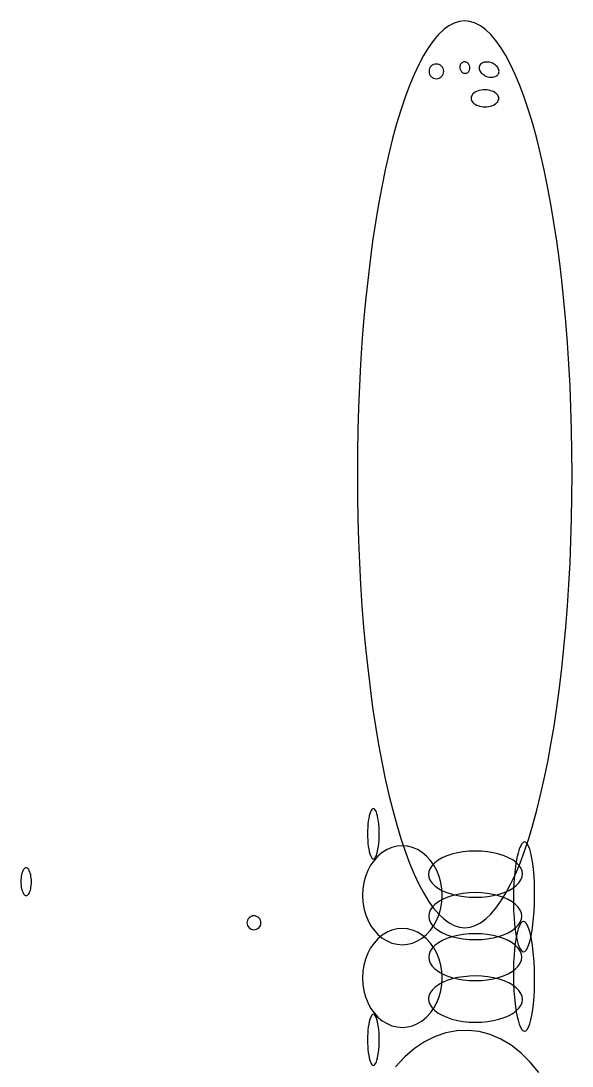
# Model space of a CAD drawing. Extents: x -292 to 292, y -205 to 211.
# Drawn here: x 16.5 to 79.5, y -40.9 to 78.7 of the extents above; entities that cross this region are included whole.
import ezdxf

# ---------------------------------------------------------------- set-up
doc = ezdxf.new("R2010")
doc.units = 0

msp = doc.modelspace()

# ---------------------------------------------------------------- linework, layer by layer
at = {"layer": 'CIRCLES'}
for p, q in [((63.19, 73.13), (63.17, 72.96)), ((63.23, 73.28), (63.19, 73.13)), ((63.31, 73.43), (63.23, 73.28)), ((63.42, 73.55), (63.31, 73.43)), ((63.54, 73.66), (63.42, 73.55)), ((63.69, 73.74), (63.54, 73.66)), ((63.84, 73.78), (63.69, 73.74)), ((64.01, 73.8), (63.84, 73.78)), ((64.17, 73.78), (64.01, 73.8)), ((64.33, 73.74), (64.17, 73.78)), ((64.47, 73.66), (64.33, 73.74)), ((64.6, 73.55), (64.47, 73.66)), ((64.7, 73.43), (64.6, 73.55)), ((64.78, 73.28), (64.7, 73.43)), ((64.83, 73.13), (64.78, 73.28)), ((64.85, 72.96), (64.83, 73.13)), ((63.17, 72.96), (63.19, 72.8)), ((63.19, 72.8), (63.23, 72.64)), ((63.23, 72.64), (63.31, 72.5)), ((63.31, 72.5), (63.42, 72.37)), ((63.42, 72.37), (63.54, 72.26)), ((63.54, 72.26), (63.69, 72.19)), ((63.69, 72.19), (63.84, 72.14)), ((63.84, 72.14), (64.01, 72.12)), ((64.01, 72.12), (64.17, 72.14)), ((64.17, 72.14), (64.33, 72.19)), ((64.33, 72.19), (64.47, 72.26)), ((64.47, 72.26), (64.6, 72.37)), ((64.6, 72.37), (64.7, 72.5)), ((64.7, 72.5), (64.78, 72.64)), ((64.78, 72.64), (64.83, 72.8)), ((64.83, 72.8), (64.85, 72.96)), ((42.59, -23.92), (42.49, -24.04)), ((42.71, -23.82), (42.59, -23.92)), ((42.84, -23.75), (42.71, -23.82)), ((42.99, -23.7), (42.84, -23.75)), ((43.15, -23.69), (42.99, -23.7)), ((43.3, -23.7), (43.15, -23.69)), ((43.45, -23.75), (43.3, -23.7)), ((43.59, -23.82), (43.45, -23.75)), ((43.71, -23.92), (43.59, -23.82)), ((43.81, -24.04), (43.71, -23.92)), ((42.37, -24.32), (42.35, -24.48)), ((42.35, -24.48), (42.37, -24.63)), ((42.41, -24.18), (42.37, -24.32)), ((42.37, -24.63), (42.41, -24.78)), ((42.49, -24.04), (42.41, -24.18)), ((42.41, -24.78), (42.49, -24.92)), ((42.49, -24.92), (42.59, -25.04)), ((42.59, -25.04), (42.71, -25.14)), ((43.59, -25.14), (43.71, -25.04)), ((43.71, -25.04), (43.81, -24.92)), ((43.88, -24.18), (43.81, -24.04)), ((43.81, -24.92), (43.88, -24.78)), ((43.93, -24.32), (43.88, -24.18)), ((43.88, -24.78), (43.93, -24.63)), ((43.94, -24.48), (43.93, -24.32)), ((43.93, -24.63), (43.94, -24.48)), ((42.71, -25.14), (42.84, -25.21)), ((42.84, -25.21), (42.99, -25.26)), ((42.99, -25.26), (43.15, -25.27)), ((43.15, -25.27), (43.3, -25.26)), ((43.3, -25.26), (43.45, -25.21)), ((43.45, -25.21), (43.59, -25.14))]:
    msp.add_line(p, q, dxfattribs=at)
at = {"layer": 'ELLIPSES'}
for p, q in [((65.44, 78.17), (64.85, 77.74)), ((65.44, 78.17), (64.85, 77.74)), ((66.04, 78.48), (65.44, 78.17)), ((66.04, 78.48), (65.44, 78.17)), ((66.64, 78.67), (66.04, 78.48)), ((66.64, 78.67), (66.04, 78.48)), ((67.24, 78.73), (66.64, 78.67)), ((67.24, 78.73), (66.64, 78.67)), ((67.84, 78.67), (67.24, 78.73)), ((67.84, 78.67), (67.24, 78.73)), ((68.44, 78.48), (67.84, 78.67)), ((68.44, 78.48), (67.84, 78.67)), ((69.04, 78.17), (68.44, 78.48)), ((69.04, 78.17), (68.44, 78.48)), ((69.64, 77.74), (69.04, 78.17)), ((69.64, 77.74), (69.04, 78.17)), ((64.26, 77.18), (63.68, 76.5)), ((64.26, 77.18), (63.68, 76.5)), ((64.85, 77.74), (64.26, 77.18)), ((64.85, 77.74), (64.26, 77.18)), ((70.22, 77.18), (69.64, 77.74)), ((70.22, 77.18), (69.64, 77.74)), ((70.8, 76.5), (70.22, 77.18)), ((70.8, 76.5), (70.22, 77.18)), ((63.11, 75.7), (62.54, 74.78)), ((63.11, 75.7), (62.54, 74.78)), ((63.68, 76.5), (63.11, 75.7)), ((63.68, 76.5), (63.11, 75.7)), ((71.38, 75.7), (70.8, 76.5)), ((71.38, 75.7), (70.8, 76.5)), ((71.94, 74.79), (71.38, 75.7)), ((71.94, 74.79), (71.38, 75.7)), ((62.54, 74.78), (61.99, 73.75)), ((62.54, 74.78), (61.99, 73.75)), ((72.49, 73.75), (71.94, 74.79)), ((72.49, 73.75), (71.94, 74.79)), ((61.99, 73.75), (61.46, 72.61)), ((61.99, 73.75), (61.46, 72.61)), ((66.71, 73.62), (66.69, 73.54)), ((66.69, 73.54), (66.69, 73.45)), ((66.69, 73.45), (66.69, 73.36)), ((66.69, 73.36), (66.7, 73.28)), ((66.7, 73.28), (66.72, 73.2)), ((66.74, 73.7), (66.71, 73.62)), ((66.72, 73.2), (66.75, 73.12)), ((66.77, 73.77), (66.74, 73.7)), ((66.75, 73.12), (66.79, 73.04)), ((66.82, 73.84), (66.77, 73.77)), ((66.79, 73.04), (66.84, 72.97)), ((66.87, 73.9), (66.82, 73.84)), ((66.84, 72.97), (66.89, 72.91)), ((66.93, 73.95), (66.87, 73.9)), ((66.99, 73.99), (66.93, 73.95)), ((67.06, 74.02), (66.99, 73.99)), ((67.13, 74.04), (67.06, 74.02)), ((67.21, 74.05), (67.13, 74.04)), ((67.28, 74.04), (67.21, 74.05)), ((67.36, 74.03), (67.28, 74.04)), ((67.43, 74.01), (67.36, 74.03)), ((67.5, 73.97), (67.43, 74.01)), ((67.57, 73.93), (67.5, 73.97)), ((67.63, 73.87), (67.57, 73.93)), ((67.68, 73.81), (67.63, 73.87)), ((67.73, 73.74), (67.68, 73.81)), ((67.7, 72.94), (67.75, 73.01)), ((67.77, 73.66), (67.73, 73.74)), ((67.75, 73.01), (67.78, 73.08)), ((67.8, 73.58), (67.77, 73.66)), ((67.78, 73.08), (67.81, 73.16)), ((67.82, 73.5), (67.8, 73.58)), ((67.81, 73.16), (67.83, 73.24)), ((67.83, 73.42), (67.82, 73.5)), ((67.83, 73.33), (67.83, 73.42)), ((67.83, 73.24), (67.83, 73.33)), ((68.91, 73.48), (68.9, 73.37)), ((68.9, 73.37), (68.91, 73.26)), ((68.94, 73.58), (68.91, 73.48)), ((68.91, 73.26), (68.94, 73.15)), ((68.99, 73.68), (68.94, 73.58)), ((68.94, 73.15), (68.99, 73.03)), ((69.06, 73.77), (68.99, 73.68)), ((68.99, 73.03), (69.05, 72.92)), ((69.14, 73.84), (69.06, 73.77)), ((69.24, 73.91), (69.14, 73.84)), ((69.35, 73.96), (69.24, 73.91)), ((69.47, 74), (69.35, 73.96)), ((69.61, 74.02), (69.47, 74)), ((69.75, 74.03), (69.61, 74.02)), ((69.89, 74.03), (69.75, 74.03)), ((70.04, 74.01), (69.89, 74.03)), ((70.19, 73.97), (70.04, 74.01)), ((70.33, 73.92), (70.19, 73.97)), ((70.47, 73.86), (70.33, 73.92)), ((70.61, 73.78), (70.47, 73.86)), ((70.73, 73.7), (70.61, 73.78)), ((70.84, 73.61), (70.73, 73.7)), ((70.94, 73.5), (70.84, 73.61)), ((71.02, 73.4), (70.94, 73.5)), ((71.08, 73.28), (71.02, 73.4)), ((71.13, 73.17), (71.08, 73.28)), ((71.16, 73.06), (71.13, 73.17)), ((71.17, 72.94), (71.16, 73.06)), ((73.03, 72.61), (72.49, 73.75)), ((73.03, 72.61), (72.49, 73.75)), ((61.46, 72.61), (60.93, 71.35)), ((61.46, 72.61), (60.93, 71.35)), ((66.89, 72.91), (66.96, 72.85)), ((66.96, 72.85), (67.02, 72.81)), ((67.02, 72.81), (67.09, 72.77)), ((67.09, 72.77), (67.16, 72.75)), ((67.16, 72.75), (67.24, 72.74)), ((67.24, 72.74), (67.31, 72.73)), ((67.31, 72.73), (67.39, 72.74)), ((67.39, 72.74), (67.46, 72.76)), ((67.46, 72.76), (67.53, 72.79)), ((67.53, 72.79), (67.59, 72.83)), ((67.59, 72.83), (67.65, 72.88)), ((67.65, 72.88), (67.7, 72.94)), ((69.05, 72.92), (69.14, 72.81)), ((69.14, 72.81), (69.23, 72.71)), ((69.23, 72.71), (69.34, 72.62)), ((69.34, 72.62), (69.47, 72.53)), ((69.47, 72.53), (69.6, 72.46)), ((69.6, 72.46), (69.74, 72.39)), ((69.74, 72.39), (69.88, 72.35)), ((69.88, 72.35), (70.03, 72.31)), ((70.03, 72.31), (70.18, 72.29)), ((70.18, 72.29), (70.33, 72.28)), ((70.33, 72.28), (70.47, 72.29)), ((70.47, 72.29), (70.6, 72.32)), ((70.6, 72.32), (70.72, 72.36)), ((70.72, 72.36), (70.83, 72.41)), ((70.83, 72.41), (70.93, 72.47)), ((70.93, 72.47), (71.02, 72.55)), ((71.02, 72.55), (71.08, 72.64)), ((71.08, 72.64), (71.13, 72.73)), ((71.13, 72.73), (71.16, 72.84)), ((71.16, 72.84), (71.17, 72.94)), ((73.55, 71.35), (73.03, 72.61)), ((73.55, 71.35), (73.03, 72.61)), ((60.93, 71.35), (60.42, 69.99)), ((60.93, 71.35), (60.42, 69.99)), ((68.59, 70.65), (68.44, 70.57)), ((68.77, 70.72), (68.59, 70.65)), ((68.95, 70.77), (68.77, 70.72)), ((69.15, 70.81), (68.95, 70.77)), ((69.35, 70.84), (69.15, 70.81)), ((69.56, 70.84), (69.35, 70.84)), ((69.77, 70.83), (69.56, 70.84)), ((69.97, 70.81), (69.77, 70.83)), ((70.17, 70.77), (69.97, 70.81)), ((70.35, 70.71), (70.17, 70.77)), ((70.53, 70.64), (70.35, 70.71)), ((70.68, 70.55), (70.53, 70.64)), ((74.06, 69.99), (73.55, 71.35)), ((74.06, 69.99), (73.55, 71.35)), ((60.42, 69.99), (59.93, 68.52)), ((60.42, 69.99), (59.93, 68.52)), ((67.98, 70.01), (67.97, 69.88)), ((67.97, 69.88), (67.98, 69.76)), ((68.02, 70.13), (67.98, 70.01)), ((67.98, 69.76), (68.02, 69.63)), ((68.09, 70.25), (68.02, 70.13)), ((68.02, 69.63), (68.08, 69.51)), ((68.08, 69.51), (68.18, 69.39)), ((68.18, 70.37), (68.09, 70.25)), ((68.3, 70.47), (68.18, 70.37)), ((68.18, 69.39), (68.29, 69.29)), ((68.44, 70.57), (68.3, 70.47)), ((70.82, 70.46), (70.68, 70.55)), ((70.81, 69.27), (70.93, 69.38)), ((70.93, 70.35), (70.82, 70.46)), ((71.02, 70.23), (70.93, 70.35)), ((70.93, 69.38), (71.02, 69.49)), ((71.09, 70.11), (71.02, 70.23)), ((71.02, 69.49), (71.09, 69.61)), ((71.13, 69.99), (71.09, 70.11)), ((71.09, 69.61), (71.13, 69.74)), ((71.14, 69.86), (71.13, 69.99)), ((71.13, 69.74), (71.14, 69.86)), ((74.55, 68.52), (74.06, 69.99)), ((74.55, 68.52), (74.06, 69.99)), ((59.93, 68.52), (59.46, 66.96)), ((59.93, 68.52), (59.46, 66.96)), ((68.29, 69.29), (68.43, 69.19)), ((68.43, 69.19), (68.58, 69.11)), ((68.58, 69.11), (68.75, 69.04)), ((68.75, 69.04), (68.94, 68.98)), ((68.94, 68.98), (69.14, 68.94)), ((69.14, 68.94), (69.34, 68.91)), ((69.34, 68.91), (69.55, 68.9)), ((69.55, 68.9), (69.76, 68.91)), ((69.76, 68.91), (69.96, 68.93)), ((69.96, 68.93), (70.16, 68.97)), ((70.16, 68.97), (70.34, 69.03)), ((70.34, 69.03), (70.52, 69.1)), ((70.52, 69.1), (70.67, 69.18)), ((70.67, 69.18), (70.81, 69.27)), ((75.03, 66.96), (74.55, 68.52)), ((75.03, 66.96), (74.55, 68.52)), ((59.46, 66.96), (59, 65.29)), ((59.46, 66.96), (59, 65.29)), ((75.49, 65.29), (75.03, 66.96)), ((75.49, 65.29), (75.03, 66.96)), ((59, 65.29), (58.56, 63.54)), ((59, 65.29), (58.56, 63.54)), ((75.92, 63.54), (75.49, 65.29)), ((75.92, 63.54), (75.49, 65.29)), ((58.56, 63.54), (58.15, 61.69)), ((58.56, 63.54), (58.15, 61.69)), ((76.34, 61.69), (75.92, 63.54)), ((76.34, 61.69), (75.92, 63.54)), ((58.15, 61.69), (57.76, 59.76)), ((58.15, 61.69), (57.76, 59.76)), ((76.73, 59.77), (76.34, 61.69)), ((76.73, 59.77), (76.34, 61.69)), ((57.76, 59.76), (57.38, 57.76)), ((57.76, 59.76), (57.38, 57.76)), ((77.1, 57.76), (76.73, 59.77)), ((77.1, 57.76), (76.73, 59.77)), ((57.38, 57.76), (57.04, 55.67)), ((57.38, 57.76), (57.04, 55.67)), ((77.45, 55.68), (77.1, 57.76)), ((77.45, 55.68), (77.1, 57.76)), ((57.04, 55.67), (56.72, 53.52)), ((57.04, 55.67), (56.72, 53.52)), ((77.77, 53.52), (77.45, 55.68)), ((77.77, 53.52), (77.45, 55.68)), ((56.72, 53.52), (56.42, 51.31)), ((56.72, 53.52), (56.42, 51.31)), ((78.07, 51.31), (77.77, 53.52)), ((78.07, 51.31), (77.77, 53.52)), ((56.42, 51.31), (56.15, 49.03)), ((56.42, 51.31), (56.15, 49.03)), ((78.34, 49.03), (78.07, 51.31)), ((78.34, 49.03), (78.07, 51.31)), ((56.15, 49.03), (55.91, 46.7)), ((56.15, 49.03), (55.91, 46.7)), ((78.59, 46.71), (78.34, 49.03)), ((78.59, 46.71), (78.34, 49.03)), ((55.91, 46.7), (55.69, 44.33)), ((55.91, 46.7), (55.69, 44.33)), ((78.8, 44.33), (78.59, 46.71)), ((78.8, 44.33), (78.59, 46.71)), ((55.69, 44.33), (55.5, 41.91)), ((55.69, 44.33), (55.5, 41.91)), ((78.99, 41.91), (78.8, 44.33)), ((78.99, 41.91), (78.8, 44.33)), ((55.5, 41.91), (55.34, 39.45)), ((55.5, 41.91), (55.34, 39.45)), ((79.15, 39.46), (78.99, 41.91)), ((79.15, 39.46), (78.99, 41.91)), ((55.34, 39.45), (55.21, 36.97)), ((55.34, 39.45), (55.21, 36.97)), ((79.29, 36.97), (79.15, 39.46)), ((79.29, 36.97), (79.15, 39.46)), ((55.21, 36.97), (55.11, 34.46)), ((55.21, 36.97), (55.11, 34.46)), ((79.39, 34.46), (79.29, 36.97)), ((79.39, 34.46), (79.29, 36.97)), ((55.11, 34.46), (55.03, 31.93)), ((55.11, 34.46), (55.03, 31.93)), ((79.46, 31.94), (79.39, 34.46)), ((79.46, 31.94), (79.39, 34.46)), ((55.03, 31.93), (54.99, 29.39)), ((55.03, 31.93), (54.99, 29.39)), ((79.51, 29.4), (79.46, 31.94)), ((79.51, 29.4), (79.46, 31.94)), ((54.99, 29.39), (54.97, 26.85)), ((54.99, 29.39), (54.97, 26.85)), ((79.52, 26.85), (79.51, 29.4)), ((79.52, 26.85), (79.51, 29.4)), ((54.97, 26.85), (54.99, 24.3)), ((54.97, 26.85), (54.99, 24.3)), ((79.51, 24.3), (79.52, 26.85)), ((79.51, 24.3), (79.52, 26.85)), ((54.99, 24.3), (55.03, 21.76)), ((54.99, 24.3), (55.03, 21.76)), ((79.47, 21.76), (79.51, 24.3)), ((79.47, 21.76), (79.51, 24.3)), ((55.03, 21.76), (55.11, 19.23)), ((55.03, 21.76), (55.11, 19.23)), ((79.39, 19.24), (79.47, 21.76)), ((79.39, 19.24), (79.47, 21.76)), ((55.11, 19.23), (55.21, 16.72)), ((55.11, 19.23), (55.21, 16.72)), ((79.29, 16.73), (79.39, 19.24)), ((79.29, 16.73), (79.39, 19.24)), ((55.21, 16.72), (55.34, 14.24)), ((55.21, 16.72), (55.34, 14.24)), ((79.16, 14.24), (79.29, 16.73)), ((79.16, 14.24), (79.29, 16.73)), ((55.34, 14.24), (55.5, 11.78)), ((55.34, 14.24), (55.5, 11.78)), ((79, 11.79), (79.16, 14.24)), ((79, 11.79), (79.16, 14.24)), ((55.5, 11.78), (55.69, 9.37)), ((55.5, 11.78), (55.69, 9.37)), ((78.81, 9.37), (79, 11.79)), ((78.81, 9.37), (79, 11.79)), ((55.69, 9.37), (55.91, 6.99)), ((55.69, 9.37), (55.91, 6.99)), ((78.59, 6.99), (78.81, 9.37)), ((78.59, 6.99), (78.81, 9.37)), ((55.91, 6.99), (56.16, 4.66)), ((55.91, 6.99), (56.16, 4.66)), ((78.35, 4.66), (78.59, 6.99)), ((78.35, 4.66), (78.59, 6.99)), ((56.16, 4.66), (56.43, 2.39)), ((56.16, 4.66), (56.43, 2.39)), ((78.08, 2.39), (78.35, 4.66)), ((78.08, 2.39), (78.35, 4.66)), ((56.43, 2.39), (56.72, 0.17)), ((56.43, 2.39), (56.72, 0.17)), ((77.78, 0.17), (78.08, 2.39)), ((77.78, 0.17), (78.08, 2.39)), ((56.72, 0.17), (57.05, -1.98)), ((56.72, 0.17), (57.05, -1.98)), ((77.46, -1.98), (77.78, 0.17)), ((77.46, -1.98), (77.78, 0.17)), ((57.05, -1.98), (57.39, -4.06)), ((57.05, -1.98), (57.39, -4.06)), ((77.11, -4.06), (77.46, -1.98)), ((77.11, -4.06), (77.46, -1.98)), ((57.39, -4.06), (57.76, -6.07)), ((57.39, -4.06), (57.76, -6.07)), ((76.74, -6.07), (77.11, -4.06)), ((76.74, -6.07), (77.11, -4.06)), ((57.76, -6.07), (58.16, -8)), ((57.76, -6.07), (58.16, -8)), ((76.35, -8), (76.74, -6.07)), ((76.35, -8), (76.74, -6.07)), ((58.16, -8), (58.57, -9.84)), ((58.16, -8), (58.57, -9.84)), ((75.93, -9.84), (76.35, -8)), ((75.93, -9.84), (76.35, -8)), ((58.57, -9.84), (59.01, -11.6)), ((58.57, -9.84), (59.01, -11.6)), ((75.5, -11.6), (75.93, -9.84)), ((75.5, -11.6), (75.93, -9.84)), ((56.47, -11.79), (56.39, -12)), ((56.54, -11.62), (56.47, -11.79)), ((56.63, -11.5), (56.54, -11.62)), ((56.71, -11.43), (56.63, -11.5)), ((56.8, -11.4), (56.71, -11.43)), ((56.89, -11.43), (56.8, -11.4)), ((56.97, -11.5), (56.89, -11.43)), ((57.06, -11.62), (56.97, -11.5)), ((57.14, -11.79), (57.06, -11.62)), ((57.21, -12), (57.14, -11.79)), ((59.01, -11.6), (59.47, -13.26)), ((59.01, -11.6), (59.47, -13.26)), ((75.04, -13.26), (75.5, -11.6)), ((75.04, -13.26), (75.5, -11.6)), ((56.22, -12.84), (56.18, -13.18)), ((56.27, -12.53), (56.22, -12.84)), ((56.33, -12.25), (56.27, -12.53)), ((56.39, -12), (56.33, -12.25)), ((57.27, -12.25), (57.21, -12)), ((57.33, -12.53), (57.27, -12.25)), ((57.38, -12.84), (57.33, -12.53)), ((57.42, -13.18), (57.38, -12.84)), ((56.14, -13.91), (56.13, -14.29)), ((56.13, -14.29), (56.14, -14.66)), ((56.15, -13.54), (56.14, -13.91)), ((56.18, -13.18), (56.15, -13.54)), ((57.45, -13.54), (57.42, -13.18)), ((57.46, -13.91), (57.45, -13.54)), ((57.47, -14.29), (57.46, -13.91)), ((57.46, -14.66), (57.47, -14.29)), ((59.47, -13.26), (59.94, -14.83)), ((59.47, -13.26), (59.94, -14.83)), ((74.57, -14.83), (75.04, -13.26)), ((74.57, -14.83), (75.04, -13.26)), ((56.14, -14.66), (56.15, -15.03)), ((56.15, -15.03), (56.18, -15.39)), ((56.18, -15.39), (56.22, -15.73)), ((57.38, -15.73), (57.42, -15.39)), ((57.42, -15.39), (57.45, -15.03)), ((57.45, -15.03), (57.46, -14.66)), ((59.94, -14.83), (60.44, -16.3)), ((59.94, -14.83), (60.44, -16.3)), ((73.77, -15.44), (73.62, -15.7)), ((73.93, -15.28), (73.77, -15.44)), ((74.09, -15.22), (73.93, -15.28)), ((74.07, -16.29), (74.57, -14.83)), ((74.07, -16.29), (74.57, -14.83)), ((74.24, -15.28), (74.09, -15.22)), ((74.4, -15.44), (74.24, -15.28)), ((74.54, -15.71), (74.4, -15.44)), ((56.22, -15.73), (56.27, -16.04)), ((56.27, -16.04), (56.33, -16.33)), ((56.33, -16.33), (56.39, -16.58)), ((56.39, -16.58), (56.47, -16.79)), ((57.14, -16.79), (57.21, -16.58)), ((57.21, -16.58), (57.27, -16.33)), ((57.27, -16.33), (57.33, -16.04)), ((57.33, -16.04), (57.38, -15.73)), ((57.82, -16.44), (57.33, -16.85)), ((58.36, -16.11), (57.82, -16.44)), ((58.92, -15.88), (58.36, -16.11)), ((59.51, -15.73), (58.92, -15.88)), ((60.1, -15.68), (59.51, -15.73)), ((60.7, -15.73), (60.1, -15.68)), ((60.44, -16.3), (60.94, -17.66)), ((60.44, -16.3), (60.94, -17.66)), ((61.28, -15.88), (60.7, -15.73)), ((61.85, -16.11), (61.28, -15.88)), ((62.38, -16.44), (61.85, -16.11)), ((62.88, -16.85), (62.38, -16.44)), ((65.79, -16.64), (65.2, -16.83)), ((66.42, -16.48), (65.79, -16.64)), ((67.08, -16.37), (66.42, -16.48)), ((67.77, -16.3), (67.08, -16.37)), ((68.47, -16.27), (67.77, -16.3)), ((69.17, -16.29), (68.47, -16.27)), ((69.86, -16.35), (69.17, -16.29)), ((70.53, -16.46), (69.86, -16.35)), ((71.16, -16.61), (70.53, -16.46)), ((71.74, -16.8), (71.16, -16.61)), ((73.34, -16.52), (73.21, -17.06)), ((73.47, -16.06), (73.34, -16.52)), ((73.62, -15.7), (73.47, -16.06)), ((73.57, -17.66), (74.07, -16.29)), ((73.57, -17.66), (74.07, -16.29)), ((74.68, -16.07), (74.54, -15.71)), ((74.81, -16.53), (74.68, -16.07)), ((74.92, -17.08), (74.81, -16.53)), ((56.49, -17.89), (56.15, -18.51)), ((56.47, -16.79), (56.54, -16.95)), ((56.88, -17.34), (56.49, -17.89)), ((56.54, -16.95), (56.63, -17.07)), ((56.63, -17.07), (56.71, -17.15)), ((56.71, -17.15), (56.8, -17.17)), ((56.8, -17.17), (56.89, -17.15)), ((57.33, -16.85), (56.88, -17.34)), ((56.89, -17.15), (56.97, -17.07)), ((56.97, -17.07), (57.06, -16.95)), ((57.06, -16.95), (57.14, -16.79)), ((60.94, -17.66), (61.47, -18.91)), ((60.94, -17.66), (61.47, -18.91)), ((63.33, -17.34), (62.88, -16.85)), ((63.52, -17.93), (63.29, -18.26)), ((63.72, -17.89), (63.33, -17.34)), ((63.82, -17.62), (63.52, -17.93)), ((64.05, -18.51), (63.72, -17.89)), ((64.21, -17.33), (63.82, -17.62)), ((64.68, -17.06), (64.21, -17.33)), ((65.2, -16.83), (64.68, -17.06)), ((72.27, -17.03), (71.74, -16.8)), ((72.74, -17.28), (72.27, -17.03)), ((73.13, -17.57), (72.74, -17.28)), ((73.1, -17.68), (73.01, -18.36)), ((73.04, -18.91), (73.57, -17.66)), ((73.04, -18.91), (73.57, -17.66)), ((73.21, -17.06), (73.1, -17.68)), ((73.44, -17.88), (73.13, -17.57)), ((73.67, -18.21), (73.44, -17.88)), ((75.02, -17.7), (74.92, -17.08)), ((75.11, -18.38), (75.02, -17.7)), ((16.58, -18.99), (16.54, -19.17)), ((16.62, -18.81), (16.58, -18.99)), ((16.67, -18.66), (16.62, -18.81)), ((16.73, -18.52), (16.67, -18.66)), ((16.8, -18.4), (16.73, -18.52)), ((16.87, -18.31), (16.8, -18.4)), ((16.94, -18.24), (16.87, -18.31)), ((17.02, -18.2), (16.94, -18.24)), ((17.1, -18.19), (17.02, -18.2)), ((17.18, -18.2), (17.1, -18.19)), ((17.25, -18.24), (17.18, -18.2)), ((17.33, -18.31), (17.25, -18.24)), ((17.4, -18.4), (17.33, -18.31)), ((17.46, -18.52), (17.4, -18.4)), ((17.52, -18.65), (17.46, -18.52)), ((17.57, -18.81), (17.52, -18.65)), ((17.62, -18.98), (17.57, -18.81)), ((17.65, -19.17), (17.62, -18.98)), ((56.15, -18.51), (55.89, -19.17)), ((61.47, -18.91), (62.01, -20.06)), ((61.47, -18.91), (62.01, -20.06)), ((63.16, -18.6), (63.11, -18.94)), ((63.11, -18.94), (63.16, -19.29)), ((63.29, -18.26), (63.16, -18.6)), ((64.32, -19.17), (64.05, -18.51)), ((72.5, -20.06), (73.04, -18.91)), ((72.5, -20.06), (73.04, -18.91)), ((72.93, -19.1), (72.87, -19.88)), ((73.01, -18.36), (72.93, -19.1)), ((73.81, -18.54), (73.67, -18.21)), ((73.86, -18.89), (73.81, -18.54)), ((73.81, -19.24), (73.86, -18.89)), ((75.17, -19.12), (75.11, -18.38)), ((75.21, -19.9), (75.17, -19.12)), ((16.52, -19.37), (16.5, -19.58)), ((16.5, -19.58), (16.5, -19.78)), ((16.5, -19.78), (16.5, -19.99)), ((16.5, -19.99), (16.52, -20.2)), ((16.54, -19.17), (16.52, -19.37)), ((16.52, -20.2), (16.54, -20.39)), ((17.68, -19.37), (17.65, -19.17)), ((17.65, -20.39), (17.68, -20.2)), ((17.69, -19.57), (17.68, -19.37)), ((17.68, -20.2), (17.69, -19.99)), ((17.7, -19.78), (17.69, -19.57)), ((17.69, -19.99), (17.7, -19.78)), ((55.7, -19.87), (55.58, -20.6)), ((55.89, -19.17), (55.7, -19.87)), ((62.01, -20.06), (62.56, -21.09)), ((62.01, -20.06), (62.56, -21.09)), ((63.16, -19.29), (63.3, -19.63)), ((63.3, -19.63), (63.53, -19.95)), ((63.53, -19.95), (63.84, -20.26)), ((63.84, -20.26), (64.23, -20.55)), ((64.51, -19.87), (64.32, -19.17)), ((64.62, -20.6), (64.51, -19.87)), ((71.95, -21.09), (72.5, -20.06)), ((71.95, -21.09), (72.5, -20.06)), ((72.75, -20.51), (73.14, -20.22)), ((72.87, -19.88), (72.84, -20.69)), ((73.14, -20.22), (73.45, -19.9)), ((73.45, -19.9), (73.68, -19.58)), ((73.68, -19.58), (73.81, -19.24)), ((75.24, -20.71), (75.21, -19.9)), ((16.54, -20.39), (16.58, -20.58)), ((16.58, -20.58), (16.62, -20.76)), ((16.62, -20.76), (16.68, -20.91)), ((16.68, -20.91), (16.74, -21.05)), ((16.74, -21.05), (16.8, -21.17)), ((16.8, -21.17), (16.87, -21.26)), ((16.87, -21.26), (16.95, -21.32)), ((16.95, -21.32), (17.02, -21.37)), ((17.02, -21.37), (17.1, -21.38)), ((17.1, -21.38), (17.18, -21.37)), ((17.18, -21.37), (17.26, -21.32)), ((17.26, -21.32), (17.33, -21.26)), ((17.33, -21.26), (17.4, -21.16)), ((17.4, -21.16), (17.47, -21.05)), ((17.47, -21.05), (17.53, -20.91)), ((17.53, -20.91), (17.58, -20.75)), ((17.58, -20.75), (17.62, -20.58)), ((17.62, -20.58), (17.65, -20.39)), ((55.58, -20.6), (55.54, -21.34)), ((55.54, -21.34), (55.58, -22.07)), ((62.56, -21.09), (63.12, -22.01)), ((62.56, -21.09), (63.12, -22.01)), ((64.23, -20.55), (64.69, -20.81)), ((64.66, -21.34), (64.62, -20.6)), ((64.62, -22.07), (64.66, -21.34)), ((64.69, -20.81), (65.22, -21.03)), ((65.79, -21.39), (65.21, -21.59)), ((65.22, -21.03), (65.81, -21.22)), ((66.42, -21.24), (65.79, -21.39)), ((65.81, -21.22), (66.44, -21.37)), ((67.08, -21.12), (66.42, -21.24)), ((66.44, -21.37), (67.11, -21.48)), ((67.76, -21.05), (67.08, -21.12)), ((67.11, -21.48), (67.8, -21.54)), ((68.45, -21.03), (67.76, -21.05)), ((69.15, -21.05), (68.45, -21.03)), ((69.83, -21.12), (69.15, -21.05)), ((69.2, -21.54), (69.89, -21.47)), ((70.49, -21.24), (69.83, -21.12)), ((69.89, -21.47), (70.55, -21.35)), ((71.11, -21.39), (70.49, -21.24)), ((70.55, -21.35), (71.18, -21.19)), ((71.69, -21.59), (71.11, -21.39)), ((71.18, -21.19), (71.77, -21)), ((71.39, -22.01), (71.95, -21.09)), ((71.39, -22.01), (71.95, -21.09)), ((71.77, -21), (72.29, -20.77)), ((72.29, -20.77), (72.75, -20.51)), ((72.84, -20.69), (72.82, -21.51)), ((72.82, -21.51), (72.82, -22.33)), ((75.22, -22.35), (75.24, -21.53)), ((75.24, -21.53), (75.24, -20.71)), ((55.58, -22.07), (55.7, -22.8)), ((63.12, -22.01), (63.69, -22.81)), ((63.12, -22.01), (63.69, -22.81)), ((63.53, -22.69), (63.31, -23.02)), ((63.84, -22.37), (63.53, -22.69)), ((64.23, -22.08), (63.84, -22.37)), ((64.69, -21.82), (64.23, -22.08)), ((64.51, -22.8), (64.62, -22.07)), ((65.21, -21.59), (64.69, -21.82)), ((67.8, -21.54), (68.5, -21.56)), ((68.5, -21.56), (69.2, -21.54)), ((70.82, -22.8), (71.39, -22.01)), ((70.82, -22.8), (71.39, -22.01)), ((72.22, -21.82), (71.69, -21.59)), ((72.68, -22.08), (72.22, -21.82)), ((73.06, -22.37), (72.68, -22.08)), ((72.82, -22.33), (72.84, -23.14)), ((73.37, -22.69), (73.06, -22.37)), ((73.6, -23.02), (73.37, -22.69)), ((75.18, -23.16), (75.22, -22.35)), ((55.7, -22.8), (55.89, -23.5)), ((55.89, -23.5), (56.15, -24.16)), ((63.17, -23.37), (63.13, -23.72)), ((63.13, -23.72), (63.17, -24.07)), ((63.31, -23.02), (63.17, -23.37)), ((63.69, -22.81), (64.27, -23.49)), ((63.69, -22.81), (64.27, -23.49)), ((64.05, -24.16), (64.32, -23.5)), ((64.27, -23.49), (64.86, -24.04)), ((64.27, -23.49), (64.86, -24.04)), ((64.32, -23.5), (64.51, -22.8)), ((69.65, -24.04), (70.24, -23.48)), ((69.65, -24.04), (70.24, -23.48)), ((70.24, -23.48), (70.82, -22.8)), ((70.24, -23.48), (70.82, -22.8)), ((72.84, -23.14), (72.89, -23.92)), ((72.89, -23.92), (72.95, -24.66)), ((73.73, -23.37), (73.6, -23.02)), ((73.78, -23.72), (73.73, -23.37)), ((73.73, -24.07), (73.78, -23.72)), ((75.12, -23.94), (75.18, -23.16)), ((56.15, -24.16), (56.49, -24.78)), ((56.49, -24.78), (56.88, -25.33)), ((63.17, -24.07), (63.31, -24.41)), ((63.31, -24.41), (63.53, -24.74)), ((63.33, -25.33), (63.72, -24.78)), ((63.53, -24.74), (63.84, -25.06)), ((63.72, -24.78), (64.05, -24.16)), ((63.84, -25.06), (64.23, -25.35)), ((64.86, -24.04), (65.46, -24.48)), ((64.86, -24.04), (65.46, -24.48)), ((65.46, -24.48), (66.05, -24.79)), ((65.46, -24.48), (66.05, -24.79)), ((66.05, -24.79), (66.65, -24.98)), ((66.05, -24.79), (66.65, -24.98)), ((66.65, -24.98), (67.26, -25.04)), ((66.65, -24.98), (67.26, -25.04)), ((67.26, -25.04), (67.86, -24.98)), ((67.26, -25.04), (67.86, -24.98)), ((67.86, -24.98), (68.46, -24.79)), ((67.86, -24.98), (68.46, -24.79)), ((68.46, -24.79), (69.06, -24.48)), ((68.46, -24.79), (69.06, -24.48)), ((69.06, -24.48), (69.65, -24.04)), ((69.06, -24.48), (69.65, -24.04)), ((72.68, -25.35), (73.06, -25.06)), ((72.95, -24.66), (73.03, -25.34)), ((73.06, -25.06), (73.37, -24.74)), ((73.37, -24.74), (73.6, -24.41)), ((73.51, -24.81), (73.37, -25.17)), ((73.66, -24.54), (73.51, -24.81)), ((73.6, -24.41), (73.73, -24.07)), ((73.81, -24.38), (73.66, -24.54)), ((73.97, -24.33), (73.81, -24.38)), ((74.13, -24.38), (73.97, -24.33)), ((74.29, -24.54), (74.13, -24.38)), ((74.44, -24.8), (74.29, -24.54)), ((74.58, -25.16), (74.44, -24.8)), ((74.95, -25.36), (75.05, -24.67)), ((75.05, -24.67), (75.12, -23.94)), ((56.88, -25.33), (57.33, -25.82)), ((57.33, -26.31), (56.88, -26.8)), ((57.33, -25.82), (57.82, -26.23)), ((57.82, -25.9), (57.33, -26.31)), ((58.36, -25.57), (57.82, -25.9)), ((57.82, -26.23), (58.36, -26.56)), ((58.92, -25.34), (58.36, -25.57)), ((59.51, -25.19), (58.92, -25.34)), ((60.1, -25.14), (59.51, -25.19)), ((60.7, -25.19), (60.1, -25.14)), ((61.28, -25.34), (60.7, -25.19)), ((61.85, -25.57), (61.28, -25.34)), ((62.38, -25.9), (61.85, -25.57)), ((61.85, -26.56), (62.38, -26.23)), ((62.38, -26.23), (62.88, -25.82)), ((62.88, -26.31), (62.38, -25.9)), ((62.88, -25.82), (63.33, -25.33)), ((63.33, -26.8), (62.88, -26.31)), ((64.23, -25.35), (64.69, -25.62)), ((64.69, -25.62), (65.21, -25.85)), ((65.21, -26.29), (64.69, -26.52)), ((65.21, -25.85), (65.79, -26.04)), ((65.79, -26.09), (65.21, -26.29)), ((66.42, -25.94), (65.79, -26.09)), ((65.79, -26.04), (66.42, -26.2)), ((67.08, -25.82), (66.42, -25.94)), ((66.42, -26.2), (67.08, -26.31)), ((67.76, -25.75), (67.08, -25.82)), ((67.08, -26.31), (67.76, -26.38)), ((68.45, -25.73), (67.76, -25.75)), ((69.15, -25.75), (68.45, -25.73)), ((69.83, -25.82), (69.15, -25.75)), ((69.15, -26.38), (69.83, -26.31)), ((70.49, -25.94), (69.83, -25.82)), ((69.83, -26.31), (70.49, -26.2)), ((71.11, -26.09), (70.49, -25.94)), ((70.49, -26.2), (71.11, -26.04)), ((71.11, -26.04), (71.69, -25.85)), ((71.69, -26.29), (71.11, -26.09)), ((71.69, -25.85), (72.22, -25.62)), ((72.22, -26.52), (71.69, -26.29)), ((72.22, -25.62), (72.68, -25.35)), ((73.03, -25.34), (73.13, -25.96)), ((73.13, -26.18), (73.03, -26.79)), ((73.25, -25.63), (73.13, -26.18)), ((73.13, -25.96), (73.25, -26.5)), ((73.37, -25.17), (73.25, -25.63)), ((74.72, -25.62), (74.58, -25.16)), ((74.84, -26.16), (74.72, -25.62)), ((74.72, -26.52), (74.84, -25.98)), ((74.84, -25.98), (74.95, -25.36)), ((74.95, -26.78), (74.84, -26.16)), ((56.49, -27.36), (56.15, -27.97)), ((56.88, -26.8), (56.49, -27.36)), ((58.36, -26.56), (58.92, -26.8)), ((58.92, -26.8), (59.51, -26.94)), ((59.51, -26.94), (60.1, -26.99)), ((60.1, -26.99), (60.7, -26.94)), ((60.7, -26.94), (61.28, -26.8)), ((61.28, -26.8), (61.85, -26.56)), ((63.53, -27.39), (63.31, -27.72)), ((63.72, -27.36), (63.33, -26.8)), ((63.84, -27.07), (63.53, -27.39)), ((64.05, -27.97), (63.72, -27.36)), ((64.23, -26.78), (63.84, -27.07)), ((64.69, -26.52), (64.23, -26.78)), ((67.76, -26.38), (68.45, -26.4)), ((68.45, -26.4), (69.15, -26.38)), ((72.68, -26.78), (72.22, -26.52)), ((73.06, -27.07), (72.68, -26.78)), ((72.95, -27.48), (72.89, -28.22)), ((73.03, -26.79), (72.95, -27.48)), ((73.37, -27.39), (73.06, -27.07)), ((73.25, -26.5), (73.37, -26.96)), ((73.37, -26.96), (73.51, -27.33)), ((73.6, -27.72), (73.37, -27.39)), ((73.51, -27.33), (73.66, -27.59)), ((74.29, -27.6), (74.44, -27.34)), ((74.44, -27.34), (74.58, -26.97)), ((74.58, -26.97), (74.72, -26.52)), ((75.05, -27.46), (74.95, -26.78)), ((75.12, -28.2), (75.05, -27.46)), ((55.89, -28.63), (55.7, -29.33)), ((56.15, -27.97), (55.89, -28.63)), ((63.17, -28.07), (63.13, -28.42)), ((63.13, -28.42), (63.17, -28.77)), ((63.31, -27.72), (63.17, -28.07)), ((64.32, -28.63), (64.05, -27.97)), ((64.51, -29.33), (64.32, -28.63)), ((72.89, -28.22), (72.84, -29)), ((73.73, -28.07), (73.6, -27.72)), ((73.66, -27.59), (73.81, -27.76)), ((73.78, -28.42), (73.73, -28.07)), ((73.73, -28.77), (73.78, -28.42)), ((73.81, -27.76), (73.97, -27.81)), ((73.97, -27.81), (74.13, -27.76)), ((74.13, -27.76), (74.29, -27.6)), ((75.18, -28.98), (75.12, -28.2)), ((55.7, -29.33), (55.58, -30.06)), ((63.17, -28.77), (63.31, -29.11)), ((63.31, -29.11), (63.53, -29.44)), ((63.53, -29.44), (63.84, -29.76)), ((63.84, -29.76), (64.23, -30.05)), ((64.62, -30.06), (64.51, -29.33)), ((72.68, -30.05), (73.06, -29.76)), ((72.84, -29), (72.82, -29.8)), ((72.82, -29.8), (72.82, -30.63)), ((73.06, -29.76), (73.37, -29.44)), ((73.37, -29.44), (73.6, -29.11)), ((73.6, -29.11), (73.73, -28.77)), ((75.22, -29.78), (75.18, -28.98)), ((75.24, -30.6), (75.22, -29.78)), ((55.58, -30.06), (55.54, -30.8)), ((55.54, -30.8), (55.58, -31.54)), ((64.23, -30.05), (64.69, -30.32)), ((64.66, -30.8), (64.62, -30.06)), ((64.62, -31.54), (64.66, -30.8)), ((64.69, -30.32), (65.21, -30.55)), ((65.21, -30.55), (65.79, -30.74)), ((65.81, -30.91), (65.22, -31.1)), ((65.79, -30.74), (66.42, -30.9)), ((66.44, -30.76), (65.81, -30.91)), ((66.42, -30.9), (67.08, -31.01)), ((67.11, -30.65), (66.44, -30.76)), ((67.08, -31.01), (67.76, -31.08)), ((67.8, -30.59), (67.11, -30.65)), ((67.76, -31.08), (68.45, -31.1)), ((68.5, -30.57), (67.8, -30.59)), ((68.45, -31.1), (69.15, -31.08)), ((69.2, -30.6), (68.5, -30.57)), ((69.15, -31.08), (69.83, -31.01)), ((69.89, -30.67), (69.2, -30.6)), ((69.83, -31.01), (70.49, -30.9)), ((70.55, -30.78), (69.89, -30.67)), ((70.49, -30.9), (71.11, -30.74)), ((71.18, -30.94), (70.55, -30.78)), ((71.11, -30.74), (71.69, -30.55)), ((71.77, -31.13), (71.18, -30.94)), ((71.69, -30.55), (72.22, -30.32)), ((72.22, -30.32), (72.68, -30.05)), ((72.82, -30.63), (72.84, -31.45)), ((75.24, -31.42), (75.24, -30.6)), ((55.58, -31.54), (55.7, -32.26)), ((55.7, -32.26), (55.89, -32.96)), ((63.53, -32.18), (63.3, -32.51)), ((63.84, -31.87), (63.53, -32.18)), ((64.23, -31.59), (63.84, -31.87)), ((64.69, -31.33), (64.23, -31.59)), ((64.32, -32.96), (64.51, -32.26)), ((64.51, -32.26), (64.62, -31.54)), ((65.22, -31.1), (64.69, -31.33)), ((72.29, -31.36), (71.77, -31.13)), ((72.76, -31.63), (72.29, -31.36)), ((73.14, -31.92), (72.76, -31.63)), ((72.84, -31.45), (72.87, -32.25)), ((72.87, -32.25), (72.93, -33.03)), ((73.45, -32.23), (73.14, -31.92)), ((73.68, -32.56), (73.45, -32.23)), ((75.17, -33.01), (75.21, -32.23)), ((75.21, -32.23), (75.24, -31.42)), ((55.89, -32.96), (56.15, -33.62)), ((63.16, -32.85), (63.11, -33.19)), ((63.11, -33.19), (63.16, -33.54)), ((63.3, -32.51), (63.16, -32.85)), ((64.05, -33.62), (64.32, -32.96)), ((72.93, -33.03), (73.01, -33.77)), ((73.81, -32.9), (73.68, -32.56)), ((73.86, -33.24), (73.81, -32.9)), ((73.81, -33.59), (73.86, -33.24)), ((75.11, -33.75), (75.17, -33.01)), ((56.15, -33.62), (56.49, -34.24)), ((56.49, -34.24), (56.88, -34.79)), ((63.16, -33.54), (63.29, -33.88)), ((63.29, -33.88), (63.52, -34.21)), ((63.33, -34.79), (63.72, -34.24)), ((63.52, -34.21), (63.82, -34.52)), ((63.72, -34.24), (64.05, -33.62)), ((63.82, -34.52), (64.21, -34.81)), ((72.74, -34.85), (73.13, -34.56)), ((73.01, -33.77), (73.1, -34.45)), ((73.1, -34.45), (73.21, -35.07)), ((73.13, -34.56), (73.44, -34.25)), ((73.44, -34.25), (73.67, -33.93)), ((73.67, -33.93), (73.81, -33.59)), ((74.93, -35.05), (75.02, -34.43)), ((75.02, -34.43), (75.11, -33.75)), ((56.33, -35.8), (56.27, -36.09)), ((56.39, -35.55), (56.33, -35.8)), ((56.47, -35.34), (56.39, -35.55)), ((56.54, -35.17), (56.47, -35.34)), ((56.63, -35.04), (56.54, -35.17)), ((56.71, -34.97), (56.63, -35.04)), ((56.8, -34.94), (56.71, -34.97)), ((56.89, -34.97), (56.8, -34.94)), ((56.88, -34.79), (57.33, -35.28)), ((56.97, -35.04), (56.89, -34.97)), ((57.06, -35.17), (56.97, -35.04)), ((57.14, -35.34), (57.06, -35.17)), ((57.21, -35.55), (57.14, -35.34)), ((57.27, -35.8), (57.21, -35.55)), ((57.33, -36.09), (57.27, -35.8)), ((57.33, -35.28), (57.82, -35.69)), ((57.82, -35.69), (58.36, -36.02)), ((61.85, -36.02), (62.38, -35.69)), ((62.38, -35.69), (62.88, -35.28)), ((62.88, -35.28), (63.33, -34.79)), ((64.21, -34.81), (64.68, -35.07)), ((64.68, -35.07), (65.2, -35.3)), ((65.2, -35.3), (65.79, -35.5)), ((65.79, -35.5), (66.42, -35.65)), ((66.42, -35.65), (67.08, -35.77)), ((67.08, -35.77), (67.77, -35.84)), ((67.77, -35.84), (68.47, -35.86)), ((68.47, -35.86), (69.17, -35.84)), ((69.17, -35.84), (69.86, -35.78)), ((69.86, -35.78), (70.53, -35.67)), ((70.53, -35.67), (71.16, -35.52)), ((71.16, -35.52), (71.75, -35.33)), ((71.75, -35.33), (72.27, -35.11)), ((72.27, -35.11), (72.74, -34.85)), ((73.21, -35.07), (73.34, -35.61)), ((73.34, -35.61), (73.47, -36.07)), ((74.68, -36.06), (74.81, -35.6)), ((74.81, -35.6), (74.93, -35.05)), ((56.18, -36.75), (56.15, -37.12)), ((56.22, -36.41), (56.18, -36.75)), ((56.27, -36.09), (56.22, -36.41)), ((57.38, -36.41), (57.33, -36.09)), ((57.42, -36.75), (57.38, -36.41)), ((57.45, -37.12), (57.42, -36.75)), ((58.36, -36.02), (58.92, -36.26)), ((58.92, -36.26), (59.51, -36.4)), ((59.51, -36.4), (60.1, -36.45)), ((60.1, -36.45), (60.7, -36.4)), ((60.7, -36.4), (61.28, -36.26)), ((61.28, -36.26), (61.85, -36.02)), ((65.1, -37.07), (63.86, -37.49)), ((66.36, -36.84), (65.1, -37.07)), ((67.63, -36.79), (66.36, -36.84)), ((68.9, -36.94), (67.63, -36.79)), ((70.15, -37.27), (68.9, -36.94)), ((73.47, -36.07), (73.62, -36.43)), ((73.62, -36.43), (73.77, -36.69)), ((73.77, -36.69), (73.93, -36.85)), ((73.93, -36.85), (74.09, -36.9)), ((74.09, -36.9), (74.24, -36.85)), ((74.24, -36.85), (74.4, -36.69)), ((74.4, -36.69), (74.54, -36.42)), ((74.54, -36.42), (74.68, -36.06)), ((56.14, -37.49), (56.13, -37.88)), ((56.13, -37.88), (56.14, -38.26)), ((56.15, -37.12), (56.14, -37.49)), ((56.14, -38.26), (56.15, -38.64)), ((57.46, -37.49), (57.45, -37.12)), ((57.45, -38.64), (57.46, -38.26)), ((57.47, -37.88), (57.46, -37.49)), ((57.46, -38.26), (57.47, -37.88)), ((62.65, -38.1), (61.49, -38.88)), ((63.86, -37.49), (62.65, -38.1)), ((71.37, -37.8), (70.15, -37.27)), ((72.55, -38.5), (71.37, -37.8)), ((56.15, -38.64), (56.18, -39)), ((56.18, -39), (56.22, -39.34)), ((56.22, -39.34), (56.27, -39.66)), ((57.33, -39.66), (57.38, -39.34)), ((57.38, -39.34), (57.42, -39)), ((57.42, -39), (57.45, -38.64)), ((61.49, -38.88), (60.39, -39.84)), ((73.68, -39.38), (72.55, -38.5)), ((74.74, -40.42), (73.68, -39.38)), ((56.27, -39.66), (56.33, -39.95)), ((56.33, -39.95), (56.39, -40.21)), ((56.39, -40.21), (56.47, -40.42)), ((56.47, -40.42), (56.54, -40.59)), ((56.54, -40.59), (56.63, -40.71)), ((56.97, -40.71), (57.06, -40.59)), ((57.06, -40.59), (57.14, -40.42)), ((57.14, -40.42), (57.21, -40.21)), ((57.21, -40.21), (57.27, -39.95)), ((57.27, -39.95), (57.33, -39.66)), ((60.39, -39.84), (59.35, -40.95)), ((75.73, -41.62), (74.74, -40.42)), ((56.63, -40.71), (56.71, -40.79)), ((56.71, -40.79), (56.8, -40.81)), ((56.8, -40.81), (56.89, -40.79)), ((56.89, -40.79), (56.97, -40.71))]:
    msp.add_line(p, q, dxfattribs=at)

doc.saveas('drawing.dxf')
